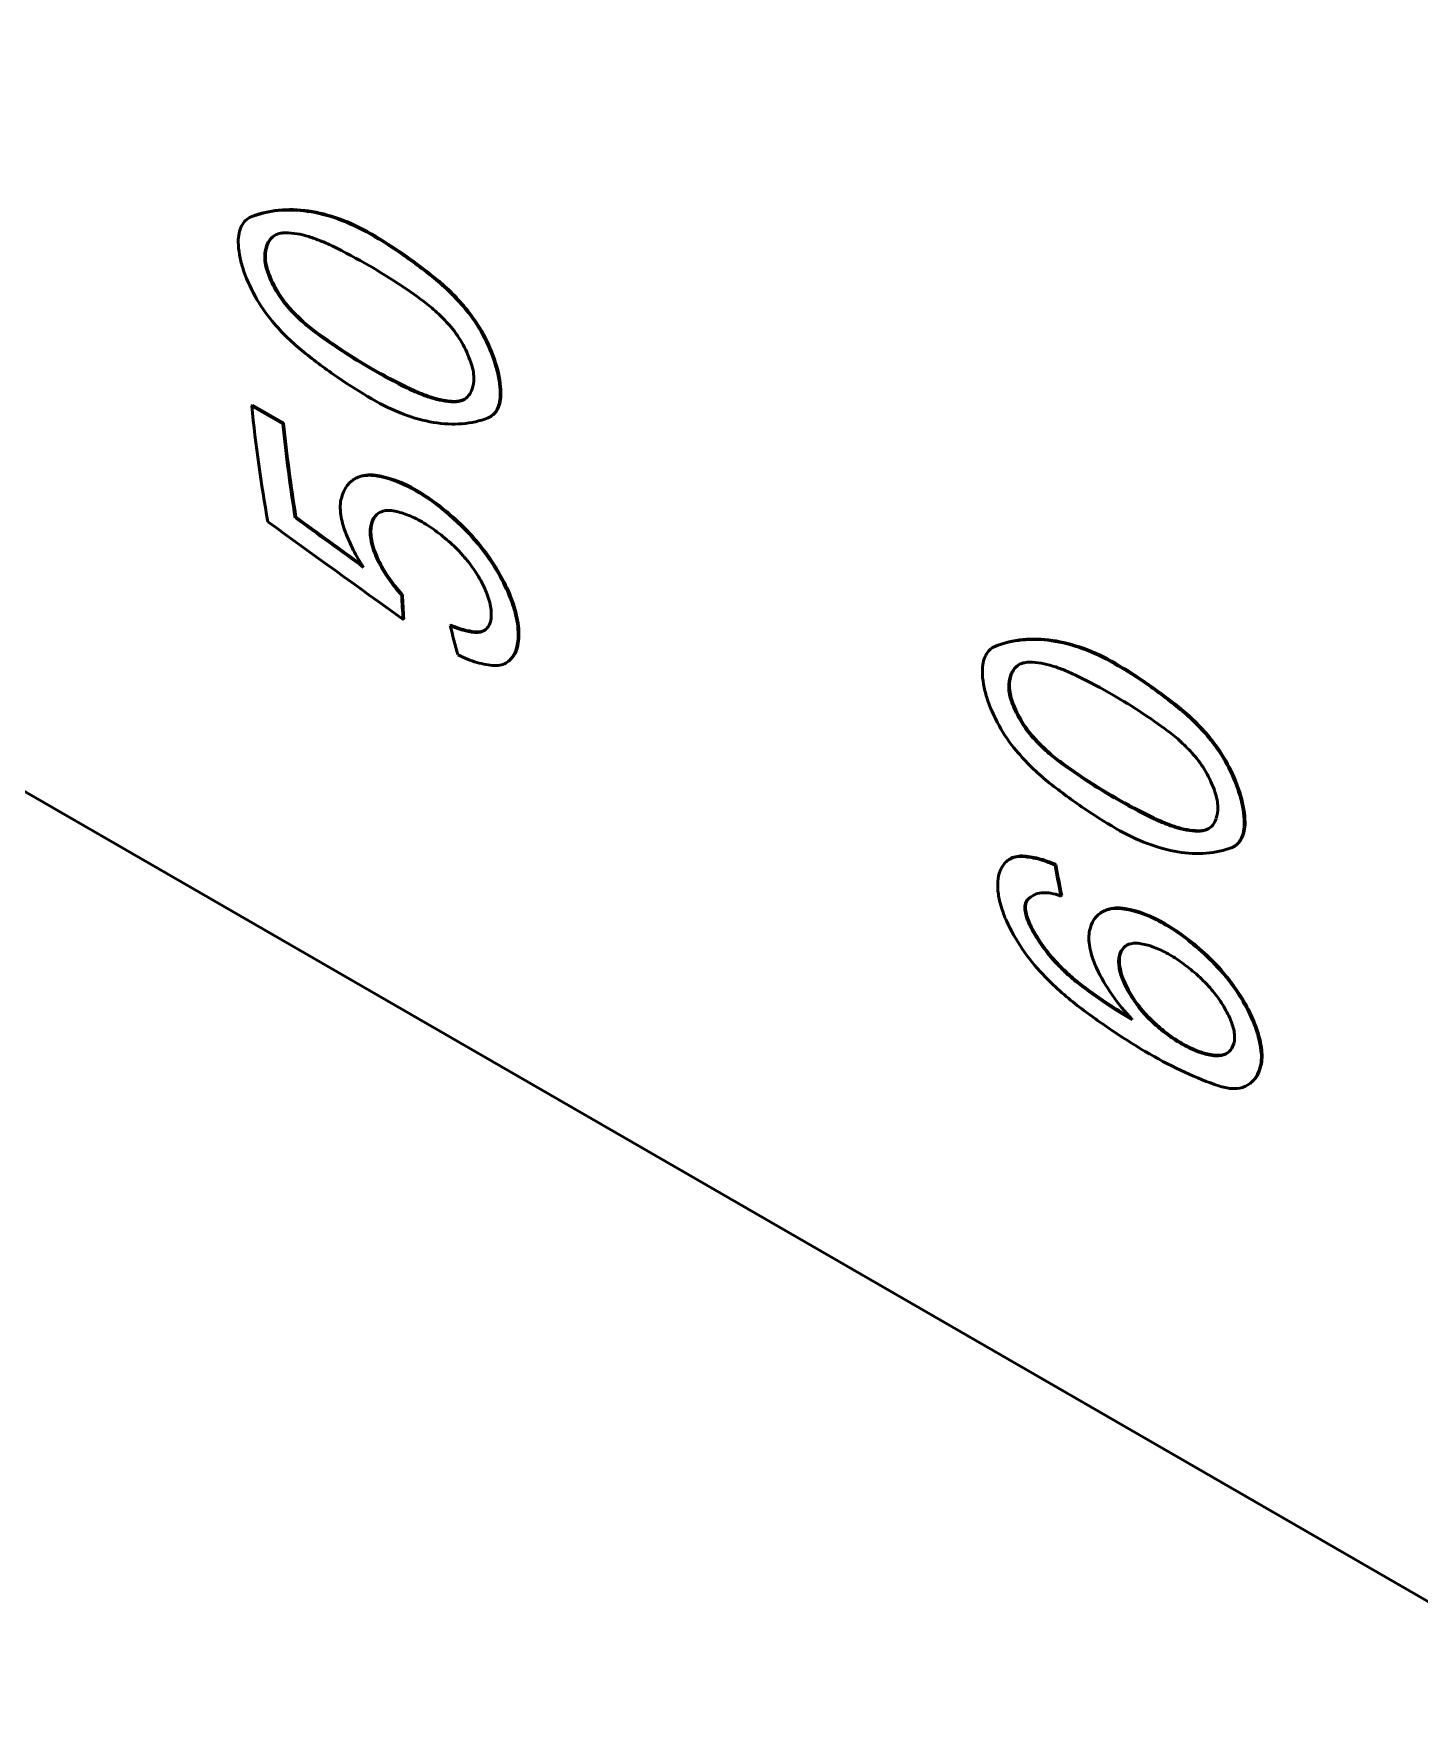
# Model space of a CAD drawing. Header units: millimetres. Extents: x -1259 to 2100, y -2965 to 1485.
# Drawn here: x 1570.6 to 1583.74, y 480.94 to 496.89 of the extents above; entities that cross this region are included whole.
import ezdxf

# ---------------------------------------------------------------- set-up
doc = ezdxf.new("R2010")
doc.units = ezdxf.units.MM
doc.header["$LTSCALE"] = 5
doc.layers.add('Visible (ISO)', color=7, linetype='Continuous', lineweight=50)
doc.layers.add('Visible Narrow (ISO)', color=7, linetype='Continuous', lineweight=35)

msp = doc.modelspace()

# ---------------------------------------------------------------- linework, layer by layer
at = {"layer": 'Visible (ISO)'}
for p, q in [((1541.025, 506.727), (1605.266, 469.638)), ((1572.643, 495.142), (1572.65, 495.146)), ((1572.675, 493.366), (1572.668, 493.361)), ((1572.668, 493.361), (1572.965, 493.19)), ((1572.675, 493.366), (1572.972, 493.195)), ((1574.94, 493.261), (1574.933, 493.256)), ((1572.972, 493.195), (1572.965, 493.19)), ((1573.625, 492.654), (1573.632, 492.659)), ((1573.089, 492.303), (1573.082, 492.298)), ((1574.097, 491.571), (1574.09, 491.566)), ((1574.11, 491.34), (1574.103, 491.334)), ((1574.557, 491.281), (1574.551, 491.275)), ((1579.698, 491.069), (1579.705, 491.073)), ((1575.108, 490.94), (1575.101, 490.934)), ((1581.995, 489.187), (1581.988, 489.183)), ((1579.84, 489.048), (1579.847, 489.053)), ((1580.293, 489.008), (1580.286, 489.003)), ((1580.349, 488.715), (1580.342, 488.71)), ((1580.715, 488.547), (1580.722, 488.552)), ((1581.018, 487.536), (1581.016, 487.542)), ((1582.144, 486.938), (1582.137, 486.933))]:
    msp.add_line(p, q, dxfattribs=at)
for centre, major_axis, ratio, start_param, end_param in [((1573.015, 494.667), (0.114, -0.311), 0.588622, 3.761517, 4.16783), ((1573.695, 489.34), (-3.143, 5.672), 0.588924, 5.508165, 5.58568), ((1573.621, 498.682), (3.286, -5.273), 0.554016, 5.478823, 5.559061), ((1573.628, 498.689), (3.287, -5.276), 0.554016, 5.478822, 5.55902), ((1574.577, 493.73), (0.103, -0.302), 0.558749, 0.631165, 1.032849), ((1586.276, 502.945), (9.68, 16.766), 0.57735, 2.465704, 2.541809), ((1586.572, 502.774), (-9.68, -16.766), 0.57735, 5.607297, 5.668647), ((1586.572, 502.774), (-9.675, -16.758), 0.57735, 5.607297, 5.668647), ((2091.329, 896.59), (743.72, 8.091), 0.75326, 3.933259, 3.934472), ((2091.589, 896.793), (744.083, 8.161), 0.753222, 3.933192, 3.934367), ((2088.57, 905.463), (-741.917, -22.544), 0.761738, 0.779277, 0.781676), ((1587.787, 502.419), (-11.299, -16.164), 0.480419, 5.726363, 5.744089), ((1587.787, 502.419), (-11.294, -16.155), 0.480368, 5.726383, 5.744109), ((1588.132, 502.029), (8.626, 17.513), 0.636719, 2.500663, 2.51934), ((1580.07, 490.593), (0.114, -0.311), 0.588622, 3.761517, 4.16783), ((1580.751, 485.266), (-3.143, 5.672), 0.588924, 5.508165, 5.58568), ((1580.677, 494.609), (3.286, -5.273), 0.554016, 5.478823, 5.559061), ((1580.684, 494.616), (3.287, -5.276), 0.554016, 5.478822, 5.55902), ((1581.632, 489.657), (0.103, -0.302), 0.558749, 0.631165, 1.032849), ((1594.058, 498.642), (-8.334, -17.706), 0.64049, 5.553486, 5.57214), ((1594.058, 498.642), (-8.329, -17.697), 0.64052, 5.553457, 5.572111), ((1581.113, 487.912), (0.169, -0.289), 0.467788, 3.995627, 4.424847)]:
    msp.add_ellipse(centre, major_axis=major_axis, ratio=ratio, start_param=start_param, end_param=end_param, dxfattribs=at)
for points, knots in [([(1572.663, 495.152), (1572.743, 495.183), (1572.828, 495.203), (1573.008, 495.221), (1573.102, 495.219), (1573.295, 495.191), (1573.393, 495.166), (1573.593, 495.094), (1573.694, 495.046), (1573.795, 494.988)], [0, 0, 0, 0, 0.043807, 0.043807, 0.0870851, 0.0870851, 0.1299533, 0.1299533, 0.172765, 0.172765, 0.172765, 0.172765]), ([(1572.542, 494.913), (1572.541, 494.943), (1572.544, 494.971), (1572.554, 495.022), (1572.562, 495.046), (1572.583, 495.087), (1572.596, 495.105), (1572.626, 495.133), (1572.644, 495.144), (1572.663, 495.152)], [0, 0, 0, 0, 0.01087225, 0.01087225, 0.02166283, 0.02166283, 0.03231179, 0.03231179, 0.04278236, 0.04278236, 0.04278236, 0.04278236]), ([(1572.584, 494.668), (1572.57, 494.71), (1572.56, 494.752), (1572.546, 494.835), (1572.542, 494.875), (1572.542, 494.913)], [0, 0, 0, 0, 0.014091, 0.014091, 0.02827231, 0.02827231, 0.02827231, 0.02827231]), ([(1572.809, 494.877), (1572.803, 494.861), (1572.799, 494.843), (1572.793, 494.806), (1572.792, 494.787), (1572.792, 494.766)], [0, 0, 0, 0, 0.00749917, 0.00749917, 0.01503178, 0.01503178, 0.01503178, 0.01503178]), ([(1572.895, 494.981), (1572.875, 494.972), (1572.858, 494.958), (1572.829, 494.923), (1572.817, 494.901), (1572.809, 494.877)], [0, 0, 0, 0, 0.01121573, 0.01121573, 0.02263574, 0.02263574, 0.02263574, 0.02263574]), ([(1572.991, 495.002), (1572.973, 495.002), (1572.957, 495), (1572.925, 494.993), (1572.909, 494.988), (1572.895, 494.981)], [0, 0, 0, 0, 0.00814539, 0.00814539, 0.01637582, 0.01637582, 0.01637582, 0.01637582]), ([(1573.21, 494.965), (1573.172, 494.977), (1573.135, 494.986), (1573.062, 494.998), (1573.026, 495.002), (1572.991, 495.002)], [0, 0, 0, 0, 0.01633595, 0.01633595, 0.03276173, 0.03276173, 0.03276173, 0.03276173]), ([(1573.432, 494.876), (1573.395, 494.894), (1573.358, 494.911), (1573.283, 494.94), (1573.247, 494.953), (1573.21, 494.965)], [0, 0, 0, 0, 0.01585173, 0.01585173, 0.03170337, 0.03170337, 0.03170337, 0.03170337]), ([(1573.795, 494.988), (1573.904, 494.925), (1574.012, 494.856), (1574.226, 494.706), (1574.333, 494.625), (1574.438, 494.538)], [0, 0, 0, 0, 0.04591624, 0.04591624, 0.09190288, 0.09190288, 0.09190288, 0.09190288]), ([(1572.792, 494.766), (1572.792, 494.744), (1572.795, 494.72), (1572.805, 494.671), (1572.812, 494.646), (1572.821, 494.621)], [0, 0, 0, 0, 0.00835341, 0.00835341, 0.01663391, 0.01663391, 0.01663391, 0.01663391]), ([(1572.799, 494.771), (1572.799, 494.748), (1572.802, 494.724), (1572.812, 494.675), (1572.819, 494.65), (1572.828, 494.625)], [0, 0, 0, 0, 0.00834912, 0.00834912, 0.01662582, 0.01662582, 0.01662582, 0.01662582]), ([(1572.863, 494.163), (1572.802, 494.236), (1572.747, 494.317), (1572.652, 494.488), (1572.613, 494.578), (1572.584, 494.668)], [0, 0, 0, 0, 0.02907119, 0.02907119, 0.05883924, 0.05883924, 0.05883924, 0.05883924]), ([(1574.301, 494.349), (1574.216, 494.412), (1574.131, 494.471), (1573.959, 494.584), (1573.873, 494.637), (1573.788, 494.687)], [0, 0, 0, 0, 0.0364797, 0.0364797, 0.07295946, 0.07295946, 0.07295946, 0.07295946]), ([(1574.438, 494.538), (1574.488, 494.496), (1574.537, 494.451), (1574.633, 494.352), (1574.679, 494.298), (1574.724, 494.242)], [0, 0, 0, 0, 0.02187074, 0.02187074, 0.0439155, 0.0439155, 0.0439155, 0.0439155]), ([(1574.445, 494.542), (1574.495, 494.5), (1574.544, 494.455), (1574.64, 494.355), (1574.686, 494.302), (1574.731, 494.246)], [0, 0, 0, 0, 0.02186979, 0.02186979, 0.0439123, 0.0439123, 0.0439123, 0.0439123]), ([(1573.035, 494.27), (1573.075, 494.228), (1573.115, 494.188), (1573.199, 494.113), (1573.241, 494.079), (1573.283, 494.048)], [0, 0, 0, 0, 0.0182188, 0.0182188, 0.03633571, 0.03633571, 0.03633571, 0.03633571]), ([(1573.042, 494.275), (1573.082, 494.232), (1573.123, 494.192), (1573.206, 494.118), (1573.248, 494.084), (1573.29, 494.053)], [0, 0, 0, 0, 0.01821749, 0.01821749, 0.03633384, 0.03633384, 0.03633384, 0.03633384]), ([(1574.543, 494.125), (1574.505, 494.168), (1574.465, 494.209), (1574.384, 494.283), (1574.343, 494.318), (1574.301, 494.349)], [0, 0, 0, 0, 0.0180603, 0.0180603, 0.03601367, 0.03601367, 0.03601367, 0.03601367]), ([(1574.724, 494.242), (1574.782, 494.168), (1574.834, 494.086), (1574.923, 493.912), (1574.959, 493.82), (1574.985, 493.729)], [0, 0, 0, 0, 0.02895113, 0.02895113, 0.05859624, 0.05859624, 0.05859624, 0.05859624]), ([(1574.731, 494.246), (1574.788, 494.173), (1574.84, 494.09), (1574.885, 494.003), (1574.929, 493.916), (1574.966, 493.825), (1574.992, 493.733)], [0.4878718, 0.4878718, 0.4878718, 0.4878718, 0.8170511, 0.8170511, 0.8170511, 1.1462303, 1.1462303, 1.1462303, 1.1462303]), ([(1573.159, 493.872), (1573.108, 493.913), (1573.057, 493.958), (1572.958, 494.055), (1572.91, 494.108), (1572.863, 494.163)], [0, 0, 0, 0, 0.02195878, 0.02195878, 0.04409052, 0.04409052, 0.04409052, 0.04409052]), ([(1573.29, 494.053), (1573.376, 493.991), (1573.461, 493.932), (1573.632, 493.82), (1573.717, 493.767), (1573.803, 493.718)], [0, 0, 0, 0, 0.03624663, 0.03624663, 0.07249332, 0.07249332, 0.07249332, 0.07249332]), ([(1574.747, 493.772), (1574.725, 493.836), (1574.696, 493.9), (1574.626, 494.02), (1574.587, 494.076), (1574.543, 494.125)], [0, 0, 0, 0, 0.02103243, 0.02103243, 0.04155381, 0.04155381, 0.04155381, 0.04155381]), ([(1573.283, 494.048), (1573.368, 493.986), (1573.454, 493.927), (1573.625, 493.816), (1573.71, 493.763), (1573.796, 493.714)], [0, 0, 0, 0, 0.0362469, 0.0362469, 0.07249386, 0.07249386, 0.07249386, 0.07249386]), ([(1573.809, 493.425), (1573.7, 493.487), (1573.592, 493.556), (1573.375, 493.705), (1573.267, 493.786), (1573.159, 493.872)], [0, 0, 0, 0, 0.04594796, 0.04594796, 0.09196619, 0.09196619, 0.09196619, 0.09196619]), ([(1574.774, 493.625), (1574.774, 493.648), (1574.772, 493.672), (1574.763, 493.722), (1574.756, 493.747), (1574.747, 493.772)], [0, 0, 0, 0, 0.00840975, 0.00840975, 0.01674845, 0.01674845, 0.01674845, 0.01674845]), ([(1574.985, 493.729), (1574.998, 493.686), (1575.008, 493.643), (1575.021, 493.559), (1575.025, 493.518), (1575.025, 493.48)], [0, 0, 0, 0, 0.0142434, 0.0142434, 0.02857688, 0.02857688, 0.02857688, 0.02857688]), ([(1574.91, 493.245), (1574.832, 493.216), (1574.75, 493.197), (1574.578, 493.183), (1574.487, 493.187), (1574.301, 493.218), (1574.205, 493.244), (1574.009, 493.319), (1573.909, 493.367), (1573.809, 493.425)], [0, 0, 0, 0, 0.0436851, 0.0436851, 0.0868429, 0.0868429, 0.129592, 0.129592, 0.1722832, 0.1722832, 0.1722832, 0.1722832]), ([(1574.147, 493.526), (1574.184, 493.508), (1574.221, 493.492), (1574.294, 493.462), (1574.33, 493.449), (1574.366, 493.437)], [0, 0, 0, 0, 0.01574971, 0.01574971, 0.03149932, 0.03149932, 0.03149932, 0.03149932]), ([(1574.154, 493.531), (1574.191, 493.513), (1574.228, 493.496), (1574.301, 493.467), (1574.337, 493.453), (1574.373, 493.442)], [0, 0, 0, 0, 0.0157495, 0.0157495, 0.0314989, 0.0314989, 0.0314989, 0.0314989]), ([(1574.366, 493.437), (1574.403, 493.425), (1574.44, 493.416), (1574.512, 493.403), (1574.547, 493.399), (1574.582, 493.398)], [0, 0, 0, 0, 0.01636565, 0.01636565, 0.03281947, 0.03281947, 0.03281947, 0.03281947]), ([(1574.373, 493.442), (1574.41, 493.43), (1574.447, 493.42), (1574.519, 493.407), (1574.555, 493.403), (1574.589, 493.402)], [0, 0, 0, 0, 0.01636497, 0.01636497, 0.03281748, 0.03281748, 0.03281748, 0.03281748]), ([(1574.582, 493.398), (1574.599, 493.398), (1574.615, 493.399), (1574.647, 493.405), (1574.662, 493.41), (1574.676, 493.417)], [0, 0, 0, 0, 0.00816866, 0.00816866, 0.016422, 0.016422, 0.016422, 0.016422]), ([(1574.589, 493.402), (1574.606, 493.402), (1574.622, 493.403), (1574.654, 493.41), (1574.669, 493.415), (1574.683, 493.421)], [0, 0, 0, 0, 0.00816759, 0.00816759, 0.01641929, 0.01641929, 0.01641929, 0.01641929]), ([(1574.676, 493.417), (1574.695, 493.426), (1574.712, 493.44), (1574.74, 493.475), (1574.751, 493.496), (1574.76, 493.521)], [0, 0, 0, 0, 0.01135824, 0.01135824, 0.0229261, 0.0229261, 0.0229261, 0.0229261]), ([(1575.025, 493.48), (1575.025, 493.45), (1575.023, 493.422), (1575.013, 493.372), (1575.006, 493.348), (1574.986, 493.308), (1574.973, 493.291), (1574.944, 493.263), (1574.928, 493.252), (1574.91, 493.245)], [0, 0, 0, 0, 0.01084531, 0.01084531, 0.02160922, 0.02160922, 0.03223192, 0.03223192, 0.04267677, 0.04267677, 0.04267677, 0.04267677]), ([(1575.032, 493.484), (1575.033, 493.425), (1575.022, 493.373), (1575.003, 493.332), (1574.987, 493.301), (1574.966, 493.276), (1574.94, 493.261)], [1.5707963, 1.5707963, 1.5707963, 1.5707963, 2.0280071, 2.0280071, 2.0280071, 2.3839103, 2.3839103, 2.3839103, 2.3839103]), ([(1574.225, 492.554), (1574.127, 492.611), (1574.03, 492.652), (1573.902, 492.686), (1573.866, 492.693), (1573.831, 492.698)], [-0.05855702, -0.05855702, -0.05855702, -0.05855702, -0.01678753, -0.01678753, 0, 0, 0, 0]), ([(1573.514, 492.324), (1573.51, 492.354), (1573.508, 492.383), (1573.51, 492.437), (1573.513, 492.462), (1573.519, 492.485)], [0, 0, 0, 0, 0.01212028, 0.01212028, 0.02418343, 0.02418343, 0.02418343, 0.02418343]), ([(1574.225, 492.554), (1574.315, 492.502), (1574.406, 492.438), (1574.546, 492.323), (1574.596, 492.278), (1574.646, 492.231)], [0, 0, 0, 0, 0.03815655, 0.03815655, 0.05968687, 0.05968687, 0.05968687, 0.05968687]), ([(1573.557, 492.162), (1573.547, 492.19), (1573.538, 492.218), (1573.523, 492.272), (1573.518, 492.298), (1573.514, 492.324)], [0, 0, 0, 0, 0.01016756, 0.01016756, 0.02037154, 0.02037154, 0.02037154, 0.02037154]), ([(1573.899, 492.356), (1573.874, 492.346), (1573.853, 492.331), (1573.82, 492.29), (1573.808, 492.264), (1573.801, 492.234)], [0, 0, 0, 0, 0.01549406, 0.01549406, 0.0312874, 0.0312874, 0.0312874, 0.0312874]), ([(1574.009, 492.364), (1573.988, 492.367), (1573.969, 492.368), (1573.932, 492.366), (1573.915, 492.362), (1573.899, 492.356)], [0, 0, 0, 0, 0.00985371, 0.00985371, 0.0198183, 0.0198183, 0.0198183, 0.0198183]), ([(1574.284, 492.259), (1574.236, 492.287), (1574.189, 492.309), (1574.096, 492.345), (1574.052, 492.357), (1574.009, 492.364)], [0, 0, 0, 0, 0.02035821, 0.02035821, 0.04081897, 0.04081897, 0.04081897, 0.04081897]), ([(1573.729, 491.827), (1573.694, 491.882), (1573.661, 491.938), (1573.603, 492.05), (1573.578, 492.107), (1573.557, 492.162)], [0, 0, 0, 0, 0.01987928, 0.01987928, 0.04001676, 0.04001676, 0.04001676, 0.04001676]), ([(1573.801, 492.234), (1573.796, 492.214), (1573.793, 492.193), (1573.792, 492.147), (1573.794, 492.123), (1573.798, 492.097)], [0, 0, 0, 0, 0.01023707, 0.01023707, 0.02052272, 0.02052272, 0.02052272, 0.02052272]), ([(1573.808, 492.239), (1573.803, 492.22), (1573.8, 492.198), (1573.799, 492.153), (1573.801, 492.128), (1573.805, 492.103)], [0, 0, 0, 0, 0.01023202, 0.01023202, 0.02051232, 0.02051232, 0.02051232, 0.02051232]), ([(1574.572, 492.043), (1574.525, 492.086), (1574.476, 492.127), (1574.38, 492.199), (1574.332, 492.231), (1574.284, 492.259)], [0, 0, 0, 0, 0.02037124, 0.02037124, 0.04065262, 0.04065262, 0.04065262, 0.04065262]), ([(1573.798, 492.097), (1573.802, 492.07), (1573.808, 492.041), (1573.826, 491.983), (1573.838, 491.952), (1573.851, 491.922)], [0, 0, 0, 0, 0.01099157, 0.01099157, 0.02191554, 0.02191554, 0.02191554, 0.02191554]), ([(1573.805, 492.103), (1573.809, 492.075), (1573.815, 492.047), (1573.833, 491.988), (1573.845, 491.958), (1573.858, 491.927)], [0, 0, 0, 0, 0.0109858, 0.0109858, 0.02190444, 0.02190444, 0.02190444, 0.02190444]), ([(1574.72, 491.883), (1574.696, 491.912), (1574.672, 491.94), (1574.623, 491.994), (1574.597, 492.019), (1574.572, 492.043)], [0, 0, 0, 0, 0.0111973, 0.0111973, 0.02229695, 0.02229695, 0.02229695, 0.02229695]), ([(1573.851, 491.922), (1573.879, 491.86), (1573.915, 491.796), (1573.996, 491.676), (1574.041, 491.618), (1574.09, 491.566)], [0, 0, 0, 0, 0.02230603, 0.02230603, 0.04408579, 0.04408579, 0.04408579, 0.04408579]), ([(1574.895, 491.589), (1574.874, 491.639), (1574.849, 491.69), (1574.79, 491.79), (1574.756, 491.838), (1574.72, 491.883)], [0, 0, 0, 0, 0.01785204, 0.01785204, 0.0353245, 0.0353245, 0.0353245, 0.0353245]), ([(1574.937, 491.441), (1574.933, 491.464), (1574.928, 491.488), (1574.914, 491.538), (1574.905, 491.563), (1574.895, 491.589)], [0, 0, 0, 0, 0.00918168, 0.00918168, 0.01831465, 0.01831465, 0.01831465, 0.01831465]), ([(1575.12, 491.538), (1575.137, 491.496), (1575.151, 491.453), (1575.174, 491.371), (1575.182, 491.332), (1575.188, 491.294)], [0, 0, 0, 0, 0.01519799, 0.01519799, 0.03047147, 0.03047147, 0.03047147, 0.03047147]), ([(1575.127, 491.544), (1575.144, 491.501), (1575.158, 491.459), (1575.181, 491.377), (1575.189, 491.337), (1575.195, 491.299)], [0, 0, 0, 0, 0.0151903, 0.0151903, 0.03045562, 0.03045562, 0.03045562, 0.03045562]), ([(1574.936, 491.328), (1574.94, 491.344), (1574.941, 491.362), (1574.941, 491.4), (1574.94, 491.42), (1574.937, 491.441)], [0, 0, 0, 0, 0.00849385, 0.00849385, 0.01702375, 0.01702375, 0.01702375, 0.01702375]), ([(1574.551, 491.275), (1574.591, 491.257), (1574.631, 491.243), (1574.708, 491.221), (1574.745, 491.214), (1574.78, 491.211)], [0, 0, 0, 0, 0.0179893, 0.0179893, 0.03608938, 0.03608938, 0.03608938, 0.03608938]), ([(1574.557, 491.281), (1574.598, 491.263), (1574.638, 491.248), (1574.715, 491.227), (1574.752, 491.22), (1574.787, 491.216)], [0, 0, 0, 0, 0.01798882, 0.01798882, 0.03608761, 0.03608761, 0.03608761, 0.03608761]), ([(1574.78, 491.211), (1574.797, 491.209), (1574.813, 491.21), (1574.842, 491.214), (1574.855, 491.219), (1574.868, 491.225)], [0, 0, 0, 0, 0.00854627, 0.00854627, 0.0171936, 0.0171936, 0.0171936, 0.0171936]), ([(1574.787, 491.216), (1574.804, 491.215), (1574.82, 491.215), (1574.849, 491.22), (1574.862, 491.224), (1574.875, 491.23)], [0, 0, 0, 0, 0.00854515, 0.00854515, 0.01719068, 0.01719068, 0.01719068, 0.01719068]), ([(1574.868, 491.225), (1574.885, 491.234), (1574.9, 491.248), (1574.923, 491.282), (1574.932, 491.304), (1574.936, 491.328)], [0, 0, 0, 0, 0.01260666, 0.01260666, 0.02543285, 0.02543285, 0.02543285, 0.02543285]), ([(1575.188, 491.294), (1575.193, 491.259), (1575.196, 491.226), (1575.196, 491.164), (1575.194, 491.135), (1575.19, 491.108)], [0, 0, 0, 0, 0.01389529, 0.01389529, 0.02774016, 0.02774016, 0.02774016, 0.02774016]), ([(1575.195, 491.299), (1575.2, 491.264), (1575.202, 491.232), (1575.203, 491.169), (1575.201, 491.14), (1575.197, 491.113)], [0, 0, 0, 0, 0.01388777, 0.01388777, 0.02772546, 0.02772546, 0.02772546, 0.02772546]), ([(1579.597, 490.84), (1579.597, 490.869), (1579.599, 490.897), (1579.61, 490.949), (1579.618, 490.972), (1579.639, 491.013), (1579.652, 491.031), (1579.682, 491.06), (1579.699, 491.071), (1579.718, 491.078)], [0, 0, 0, 0, 0.01087225, 0.01087225, 0.02166283, 0.02166283, 0.03231179, 0.03231179, 0.04278236, 0.04278236, 0.04278236, 0.04278236]), ([(1579.718, 491.078), (1579.798, 491.109), (1579.884, 491.13), (1580.064, 491.148), (1580.157, 491.145), (1580.35, 491.118), (1580.449, 491.093), (1580.649, 491.02), (1580.75, 490.973), (1580.851, 490.914)], [0, 0, 0, 0, 0.043807, 0.043807, 0.0870851, 0.0870851, 0.1299533, 0.1299533, 0.172765, 0.172765, 0.172765, 0.172765]), ([(1574.97, 490.896), (1574.919, 490.899), (1574.863, 490.909), (1574.747, 490.943), (1574.686, 490.968), (1574.623, 490.999)], [0, 0, 0, 0, 0.02738672, 0.02738672, 0.05455973, 0.05455973, 0.05455973, 0.05455973]), ([(1579.95, 490.908), (1579.931, 490.898), (1579.914, 490.884), (1579.885, 490.849), (1579.873, 490.828), (1579.864, 490.803)], [0, 0, 0, 0, 0.01121573, 0.01121573, 0.02263574, 0.02263574, 0.02263574, 0.02263574]), ([(1580.046, 490.928), (1580.029, 490.929), (1580.012, 490.927), (1579.98, 490.92), (1579.965, 490.915), (1579.95, 490.908)], [0, 0, 0, 0, 0.00814539, 0.00814539, 0.01637582, 0.01637582, 0.01637582, 0.01637582]), ([(1580.266, 490.892), (1580.228, 490.903), (1580.191, 490.912), (1580.117, 490.925), (1580.081, 490.928), (1580.046, 490.928)], [0, 0, 0, 0, 0.01633595, 0.01633595, 0.03276173, 0.03276173, 0.03276173, 0.03276173]), ([(1580.488, 490.802), (1580.45, 490.821), (1580.413, 490.837), (1580.339, 490.867), (1580.302, 490.88), (1580.266, 490.892)], [0, 0, 0, 0, 0.01585173, 0.01585173, 0.03170337, 0.03170337, 0.03170337, 0.03170337]), ([(1580.851, 490.914), (1580.959, 490.852), (1581.067, 490.783), (1581.282, 490.633), (1581.388, 490.551), (1581.494, 490.464)], [0, 0, 0, 0, 0.04591624, 0.04591624, 0.09190288, 0.09190288, 0.09190288, 0.09190288]), ([(1579.639, 490.594), (1579.626, 490.637), (1579.615, 490.679), (1579.601, 490.761), (1579.597, 490.802), (1579.597, 490.84)], [0, 0, 0, 0, 0.014091, 0.014091, 0.02827231, 0.02827231, 0.02827231, 0.02827231]), ([(1579.864, 490.803), (1579.859, 490.787), (1579.854, 490.77), (1579.849, 490.733), (1579.848, 490.713), (1579.848, 490.693)], [0, 0, 0, 0, 0.00749917, 0.00749917, 0.01503178, 0.01503178, 0.01503178, 0.01503178]), ([(1579.919, 490.089), (1579.858, 490.162), (1579.802, 490.243), (1579.707, 490.414), (1579.668, 490.505), (1579.639, 490.594)], [0, 0, 0, 0, 0.02907119, 0.02907119, 0.05883924, 0.05883924, 0.05883924, 0.05883924]), ([(1579.848, 490.693), (1579.848, 490.67), (1579.85, 490.646), (1579.86, 490.597), (1579.867, 490.572), (1579.876, 490.547)], [0, 0, 0, 0, 0.00835341, 0.00835341, 0.01663391, 0.01663391, 0.01663391, 0.01663391]), ([(1579.855, 490.697), (1579.855, 490.675), (1579.858, 490.651), (1579.867, 490.602), (1579.874, 490.577), (1579.883, 490.552)], [0, 0, 0, 0, 0.00834912, 0.00834912, 0.01662582, 0.01662582, 0.01662582, 0.01662582]), ([(1581.357, 490.275), (1581.272, 490.338), (1581.186, 490.398), (1581.015, 490.511), (1580.929, 490.564), (1580.843, 490.613)], [0, 0, 0, 0, 0.0364797, 0.0364797, 0.07295946, 0.07295946, 0.07295946, 0.07295946]), ([(1581.494, 490.464), (1581.544, 490.423), (1581.593, 490.377), (1581.689, 490.278), (1581.735, 490.225), (1581.779, 490.168)], [0, 0, 0, 0, 0.02187074, 0.02187074, 0.0439155, 0.0439155, 0.0439155, 0.0439155]), ([(1581.501, 490.468), (1581.551, 490.427), (1581.6, 490.381), (1581.696, 490.282), (1581.742, 490.229), (1581.786, 490.172)], [0, 0, 0, 0, 0.02186979, 0.02186979, 0.0439123, 0.0439123, 0.0439123, 0.0439123]), ([(1581.599, 490.051), (1581.56, 490.095), (1581.521, 490.135), (1581.44, 490.21), (1581.398, 490.244), (1581.357, 490.275)], [0, 0, 0, 0, 0.0180603, 0.0180603, 0.03601367, 0.03601367, 0.03601367, 0.03601367]), ([(1580.215, 489.798), (1580.163, 489.839), (1580.113, 489.884), (1580.014, 489.982), (1579.965, 490.034), (1579.919, 490.089)], [0, 0, 0, 0, 0.02195878, 0.02195878, 0.04409052, 0.04409052, 0.04409052, 0.04409052]), ([(1580.09, 490.197), (1580.13, 490.154), (1580.171, 490.114), (1580.254, 490.04), (1580.296, 490.006), (1580.339, 489.975)], [0, 0, 0, 0, 0.0182188, 0.0182188, 0.03633571, 0.03633571, 0.03633571, 0.03633571]), ([(1580.097, 490.201), (1580.137, 490.159), (1580.178, 490.118), (1580.261, 490.044), (1580.303, 490.01), (1580.346, 489.979)], [0, 0, 0, 0, 0.01821749, 0.01821749, 0.03633384, 0.03633384, 0.03633384, 0.03633384]), ([(1581.779, 490.168), (1581.837, 490.094), (1581.889, 490.012), (1581.978, 489.838), (1582.014, 489.746), (1582.041, 489.656)], [0, 0, 0, 0, 0.02895113, 0.02895113, 0.05859624, 0.05859624, 0.05859624, 0.05859624]), ([(1581.786, 490.172), (1581.844, 490.099), (1581.896, 490.017), (1581.94, 489.93), (1581.985, 489.843), (1582.021, 489.751), (1582.048, 489.66)], [0.4878718, 0.4878718, 0.4878718, 0.4878718, 0.8170511, 0.8170511, 0.8170511, 1.1462303, 1.1462303, 1.1462303, 1.1462303]), ([(1580.339, 489.975), (1580.424, 489.913), (1580.509, 489.854), (1580.68, 489.742), (1580.766, 489.689), (1580.851, 489.64)], [0, 0, 0, 0, 0.0362469, 0.0362469, 0.07249386, 0.07249386, 0.07249386, 0.07249386]), ([(1580.346, 489.979), (1580.431, 489.917), (1580.516, 489.858), (1580.687, 489.746), (1580.773, 489.694), (1580.858, 489.644)], [0, 0, 0, 0, 0.03624663, 0.03624663, 0.07249332, 0.07249332, 0.07249332, 0.07249332]), ([(1581.803, 489.699), (1581.78, 489.763), (1581.751, 489.827), (1581.682, 489.947), (1581.642, 490.003), (1581.599, 490.051)], [0, 0, 0, 0, 0.02103243, 0.02103243, 0.04155381, 0.04155381, 0.04155381, 0.04155381]), ([(1580.864, 489.351), (1580.756, 489.414), (1580.647, 489.483), (1580.43, 489.632), (1580.322, 489.712), (1580.215, 489.798)], [0, 0, 0, 0, 0.04594796, 0.04594796, 0.09196619, 0.09196619, 0.09196619, 0.09196619]), ([(1581.83, 489.552), (1581.83, 489.574), (1581.827, 489.599), (1581.818, 489.648), (1581.811, 489.673), (1581.803, 489.699)], [0, 0, 0, 0, 0.00840975, 0.00840975, 0.01674845, 0.01674845, 0.01674845, 0.01674845]), ([(1582.041, 489.656), (1582.054, 489.613), (1582.063, 489.57), (1582.077, 489.486), (1582.08, 489.445), (1582.081, 489.406)], [0, 0, 0, 0, 0.0142434, 0.0142434, 0.02857688, 0.02857688, 0.02857688, 0.02857688]), ([(1581.203, 489.453), (1581.24, 489.435), (1581.276, 489.418), (1581.349, 489.389), (1581.386, 489.375), (1581.422, 489.364)], [0, 0, 0, 0, 0.01574971, 0.01574971, 0.03149932, 0.03149932, 0.03149932, 0.03149932]), ([(1581.21, 489.457), (1581.247, 489.439), (1581.284, 489.423), (1581.356, 489.393), (1581.393, 489.38), (1581.429, 489.368)], [0, 0, 0, 0, 0.0157495, 0.0157495, 0.0314989, 0.0314989, 0.0314989, 0.0314989]), ([(1581.731, 489.343), (1581.751, 489.352), (1581.767, 489.366), (1581.796, 489.401), (1581.807, 489.423), (1581.815, 489.447)], [0, 0, 0, 0, 0.01135824, 0.01135824, 0.0229261, 0.0229261, 0.0229261, 0.0229261]), ([(1581.965, 489.171), (1581.888, 489.142), (1581.806, 489.124), (1581.633, 489.109), (1581.543, 489.114), (1581.357, 489.144), (1581.261, 489.171), (1581.065, 489.245), (1580.965, 489.293), (1580.864, 489.351)], [0, 0, 0, 0, 0.0436851, 0.0436851, 0.0868429, 0.0868429, 0.129592, 0.129592, 0.1722832, 0.1722832, 0.1722832, 0.1722832]), ([(1581.422, 489.364), (1581.459, 489.352), (1581.496, 489.342), (1581.568, 489.329), (1581.603, 489.326), (1581.637, 489.325)], [0, 0, 0, 0, 0.01636565, 0.01636565, 0.03281947, 0.03281947, 0.03281947, 0.03281947]), ([(1581.429, 489.368), (1581.466, 489.356), (1581.503, 489.347), (1581.575, 489.334), (1581.61, 489.33), (1581.644, 489.329)], [0, 0, 0, 0, 0.01636497, 0.01636497, 0.03281748, 0.03281748, 0.03281748, 0.03281748]), ([(1581.637, 489.325), (1581.654, 489.324), (1581.671, 489.326), (1581.702, 489.332), (1581.717, 489.337), (1581.731, 489.343)], [0, 0, 0, 0, 0.00816866, 0.00816866, 0.016422, 0.016422, 0.016422, 0.016422]), ([(1581.644, 489.329), (1581.662, 489.328), (1581.678, 489.33), (1581.709, 489.336), (1581.724, 489.341), (1581.738, 489.348)], [0, 0, 0, 0, 0.00816759, 0.00816759, 0.01641929, 0.01641929, 0.01641929, 0.01641929]), ([(1582.081, 489.406), (1582.081, 489.377), (1582.078, 489.349), (1582.069, 489.298), (1582.061, 489.275), (1582.041, 489.234), (1582.029, 489.217), (1582, 489.189), (1581.983, 489.178), (1581.965, 489.171)], [0, 0, 0, 0, 0.01084531, 0.01084531, 0.02160922, 0.02160922, 0.03223192, 0.03223192, 0.04267677, 0.04267677, 0.04267677, 0.04267677]), ([(1582.088, 489.41), (1582.088, 489.351), (1582.078, 489.299), (1582.058, 489.259), (1582.043, 489.227), (1582.021, 489.203), (1581.995, 489.187)], [1.5707963, 1.5707963, 1.5707963, 1.5707963, 2.0280071, 2.0280071, 2.0280071, 2.3839103, 2.3839103, 2.3839103, 2.3839103]), ([(1579.969, 489.085), (1580.018, 489.083), (1580.069, 489.075), (1580.175, 489.048), (1580.23, 489.028), (1580.286, 489.003)], [0, 0, 0, 0, 0.02436699, 0.02436699, 0.0485598, 0.0485598, 0.0485598, 0.0485598]), ([(1579.976, 489.09), (1580.025, 489.088), (1580.076, 489.08), (1580.182, 489.053), (1580.237, 489.033), (1580.293, 489.008)], [0, 0, 0, 0, 0.02436474, 0.02436474, 0.04855659, 0.04855659, 0.04855659, 0.04855659]), ([(1579.826, 488.475), (1579.806, 488.519), (1579.79, 488.562), (1579.764, 488.647), (1579.755, 488.688), (1579.749, 488.727)], [0, 0, 0, 0, 0.01563817, 0.01563817, 0.03137434, 0.03137434, 0.03137434, 0.03137434]), ([(1580.024, 488.675), (1580.014, 488.664), (1580.007, 488.648), (1579.999, 488.611), (1579.999, 488.589), (1580.002, 488.565)], [0, 0, 0, 0, 0.00941133, 0.00941133, 0.01895988, 0.01895988, 0.01895988, 0.01895988]), ([(1580.342, 488.71), (1580.276, 488.736), (1580.214, 488.746), (1580.159, 488.74), (1580.105, 488.734), (1580.059, 488.712), (1580.024, 488.675)], [-2.980197, -2.980197, -2.980197, -2.980197, -2.6121479, -2.6121479, -2.6121479, -2.2440988, -2.2440988, -2.2440988, -2.2440988]), ([(1580.169, 487.969), (1580.099, 488.043), (1580.033, 488.124), (1579.917, 488.296), (1579.866, 488.386), (1579.826, 488.475)], [0, 0, 0, 0, 0.03098801, 0.03098801, 0.0627208, 0.0627208, 0.0627208, 0.0627208]), ([(1580.002, 488.565), (1580.005, 488.545), (1580.01, 488.524), (1580.025, 488.479), (1580.034, 488.456), (1580.045, 488.434)], [0, 0, 0, 0, 0.00817204, 0.00817204, 0.01627434, 0.01627434, 0.01627434, 0.01627434]), ([(1580.009, 488.571), (1580.012, 488.55), (1580.017, 488.529), (1580.032, 488.485), (1580.041, 488.462), (1580.052, 488.439)], [0, 0, 0, 0, 0.00816785, 0.00816785, 0.01626641, 0.01626641, 0.01626641, 0.01626641]), ([(1581.321, 488.444), (1581.255, 488.483), (1581.19, 488.514), (1581.063, 488.561), (1581.001, 488.578), (1580.943, 488.587)], [-0.05592269, -0.05592269, -0.05592269, -0.05592269, -0.02795895, -0.02795895, 0, 0, 0, 0]), ([(1580.045, 488.434), (1580.075, 488.373), (1580.111, 488.312), (1580.191, 488.196), (1580.235, 488.141), (1580.281, 488.09)], [0, 0, 0, 0, 0.02146869, 0.02146869, 0.04249071, 0.04249071, 0.04249071, 0.04249071]), ([(1580.612, 488.246), (1580.608, 488.275), (1580.607, 488.302), (1580.609, 488.354), (1580.612, 488.378), (1580.618, 488.4)], [0, 0, 0, 0, 0.01163003, 0.01163003, 0.02320005, 0.02320005, 0.02320005, 0.02320005]), ([(1581.321, 488.444), (1581.388, 488.406), (1581.455, 488.361), (1581.589, 488.259), (1581.656, 488.202), (1581.721, 488.141)], [0, 0, 0, 0, 0.02838006, 0.02838006, 0.0567566, 0.0567566, 0.0567566, 0.0567566]), ([(1580.68, 488.028), (1580.663, 488.066), (1580.648, 488.103), (1580.625, 488.176), (1580.617, 488.212), (1580.612, 488.246)], [0, 0, 0, 0, 0.01344433, 0.01344433, 0.02698332, 0.02698332, 0.02698332, 0.02698332]), ([(1580.897, 488.15), (1580.893, 488.134), (1580.89, 488.116), (1580.889, 488.078), (1580.89, 488.058), (1580.893, 488.037)], [0, 0, 0, 0, 0.00854858, 0.00854858, 0.01714248, 0.01714248, 0.01714248, 0.01714248]), ([(1580.904, 488.155), (1580.9, 488.139), (1580.897, 488.121), (1580.896, 488.084), (1580.897, 488.063), (1580.9, 488.042)], [0, 0, 0, 0, 0.00854444, 0.00854444, 0.0171339, 0.0171339, 0.0171339, 0.0171339]), ([(1581.004, 488.258), (1580.977, 488.253), (1580.955, 488.24), (1580.919, 488.203), (1580.905, 488.179), (1580.897, 488.15)], [0, 0, 0, 0, 0.01532328, 0.01532328, 0.03098433, 0.03098433, 0.03098433, 0.03098433]), ([(1581.12, 488.255), (1581.099, 488.26), (1581.079, 488.262), (1581.04, 488.263), (1581.021, 488.262), (1581.004, 488.258)], [0, 0, 0, 0, 0.00986716, 0.00986716, 0.01982192, 0.01982192, 0.01982192, 0.01982192]), ([(1581.374, 488.153), (1581.33, 488.178), (1581.286, 488.199), (1581.201, 488.234), (1581.16, 488.247), (1581.12, 488.255)], [0, 0, 0, 0, 0.01867427, 0.01867427, 0.03742434, 0.03742434, 0.03742434, 0.03742434]), ([(1581.641, 487.956), (1581.597, 487.995), (1581.552, 488.032), (1581.463, 488.098), (1581.418, 488.127), (1581.374, 488.153)], [0, 0, 0, 0, 0.01886408, 0.01886408, 0.03765658, 0.03765658, 0.03765658, 0.03765658]), ([(1580.281, 488.09), (1580.318, 488.049), (1580.356, 488.011), (1580.433, 487.94), (1580.472, 487.907), (1580.511, 487.877)], [0, 0, 0, 0, 0.01648868, 0.01648868, 0.03283364, 0.03283364, 0.03283364, 0.03283364]), ([(1580.288, 488.095), (1580.325, 488.055), (1580.363, 488.017), (1580.44, 487.946), (1580.479, 487.913), (1580.518, 487.883)], [0, 0, 0, 0, 0.01648675, 0.01648675, 0.03283083, 0.03283083, 0.03283083, 0.03283083]), ([(1581.016, 487.542), (1580.948, 487.612), (1580.885, 487.69), (1580.77, 487.855), (1580.72, 487.942), (1580.68, 488.028)], [0, 0, 0, 0, 0.029865, 0.029865, 0.06044958, 0.06044958, 0.06044958, 0.06044958]), ([(1580.893, 488.037), (1580.896, 488.017), (1580.9, 487.997), (1580.912, 487.955), (1580.92, 487.934), (1580.929, 487.912)], [0, 0, 0, 0, 0.00779002, 0.00779002, 0.01554162, 0.01554162, 0.01554162, 0.01554162]), ([(1580.496, 487.673), (1580.44, 487.716), (1580.385, 487.762), (1580.276, 487.861), (1580.221, 487.913), (1580.169, 487.969)], [0, 0, 0, 0, 0.02307242, 0.02307242, 0.04632643, 0.04632643, 0.04632643, 0.04632643]), ([(1580.511, 487.877), (1580.596, 487.812), (1580.681, 487.751), (1580.85, 487.637), (1580.934, 487.584), (1581.018, 487.536)], [0, 0, 0, 0, 0.03544048, 0.03544048, 0.07082363, 0.07082363, 0.07082363, 0.07082363]), ([(1580.518, 487.883), (1580.603, 487.818), (1580.688, 487.756), (1580.851, 487.647), (1580.929, 487.597), (1581.007, 487.552)], [0, 0, 0, 0, 0.03543966, 0.03543966, 0.06835061, 0.06835061, 0.06835061, 0.06835061]), ([(1580.929, 487.912), (1580.947, 487.868), (1580.969, 487.823), (1581.021, 487.736), (1581.051, 487.693), (1581.082, 487.652)], [0, 0, 0, 0, 0.01582522, 0.01582522, 0.03135101, 0.03135101, 0.03135101, 0.03135101]), ([(1581.783, 487.808), (1581.76, 487.835), (1581.737, 487.861), (1581.689, 487.91), (1581.665, 487.934), (1581.641, 487.956)], [0, 0, 0, 0, 0.01058484, 0.01058484, 0.02108684, 0.02108684, 0.02108684, 0.02108684]), ([(1581.183, 487.212), (1581.07, 487.277), (1580.956, 487.349), (1580.726, 487.503), (1580.611, 487.585), (1580.496, 487.673)], [0, 0, 0, 0, 0.04791856, 0.04791856, 0.09591609, 0.09591609, 0.09591609, 0.09591609]), ([(1581.95, 487.537), (1581.93, 487.584), (1581.905, 487.632), (1581.849, 487.723), (1581.817, 487.768), (1581.783, 487.808)], [0, 0, 0, 0, 0.01651512, 0.01651512, 0.03266724, 0.03266724, 0.03266724, 0.03266724]), ([(1581.082, 487.652), (1581.102, 487.627), (1581.123, 487.603), (1581.166, 487.556), (1581.187, 487.534), (1581.21, 487.514)], [0, 0, 0, 0, 0.00960762, 0.00960762, 0.01911243, 0.01911243, 0.01911243, 0.01911243]), ([(1581.089, 487.658), (1581.109, 487.633), (1581.13, 487.608), (1581.173, 487.562), (1581.194, 487.54), (1581.217, 487.519)], [0, 0, 0, 0, 0.00960589, 0.00960589, 0.01910966, 0.01910966, 0.01910966, 0.01910966]), ([(1581.21, 487.514), (1581.254, 487.472), (1581.3, 487.434), (1581.39, 487.366), (1581.436, 487.336), (1581.48, 487.31)], [0, 0, 0, 0, 0.01900306, 0.01900306, 0.03790584, 0.03790584, 0.03790584, 0.03790584]), ([(1581.217, 487.519), (1581.261, 487.478), (1581.307, 487.44), (1581.397, 487.371), (1581.443, 487.341), (1581.487, 487.315)], [0, 0, 0, 0, 0.01900202, 0.01900202, 0.03790449, 0.03790449, 0.03790449, 0.03790449]), ([(1581.986, 487.414), (1581.983, 487.433), (1581.978, 487.453), (1581.966, 487.495), (1581.959, 487.516), (1581.95, 487.537)], [0, 0, 0, 0, 0.00766915, 0.00766915, 0.01529186, 0.01529186, 0.01529186, 0.01529186]), ([(1581.981, 487.31), (1581.986, 487.325), (1581.988, 487.341), (1581.989, 487.375), (1581.988, 487.394), (1581.986, 487.414)], [0, 0, 0, 0, 0.00794775, 0.00794775, 0.01594272, 0.01594272, 0.01594272, 0.01594272]), ([(1582.175, 487.492), (1582.19, 487.453), (1582.203, 487.415), (1582.223, 487.341), (1582.231, 487.305), (1582.236, 487.271)], [0, 0, 0, 0, 0.0136719, 0.0136719, 0.02741504, 0.02741504, 0.02741504, 0.02741504]), ([(1582.182, 487.497), (1582.197, 487.459), (1582.21, 487.421), (1582.23, 487.347), (1582.238, 487.311), (1582.243, 487.276)], [0, 0, 0, 0, 0.01366508, 0.01366508, 0.02740095, 0.02740095, 0.02740095, 0.02740095]), ([(1581.839, 486.909), (1581.735, 486.944), (1581.627, 486.987), (1581.408, 487.089), (1581.296, 487.147), (1581.183, 487.212)], [0, 0, 0, 0, 0.04812957, 0.04812957, 0.09614963, 0.09614963, 0.09614963, 0.09614963]), ([(1581.48, 487.31), (1581.526, 487.284), (1581.571, 487.261), (1581.658, 487.225), (1581.701, 487.212), (1581.741, 487.203)], [0, 0, 0, 0, 0.01942364, 0.01942364, 0.0389315, 0.0389315, 0.0389315, 0.0389315]), ([(1581.487, 487.315), (1581.533, 487.289), (1581.578, 487.267), (1581.665, 487.231), (1581.708, 487.218), (1581.748, 487.209)], [0, 0, 0, 0, 0.0194235, 0.0194235, 0.03893061, 0.03893061, 0.03893061, 0.03893061]), ([(1581.741, 487.203), (1581.764, 487.198), (1581.786, 487.195), (1581.827, 487.194), (1581.847, 487.195), (1581.866, 487.198)], [0, 0, 0, 0, 0.01089541, 0.01089541, 0.02188265, 0.02188265, 0.02188265, 0.02188265]), ([(1581.748, 487.209), (1581.771, 487.204), (1581.793, 487.201), (1581.834, 487.199), (1581.854, 487.2), (1581.873, 487.204)], [0, 0, 0, 0, 0.01089448, 0.01089448, 0.02188015, 0.02188015, 0.02188015, 0.02188015]), ([(1581.866, 487.198), (1581.894, 487.203), (1581.918, 487.216), (1581.958, 487.254), (1581.972, 487.279), (1581.981, 487.31)], [0, 0, 0, 0, 0.01696328, 0.01696328, 0.03429278, 0.03429278, 0.03429278, 0.03429278]), ([(1582.236, 487.271), (1582.241, 487.237), (1582.243, 487.205), (1582.242, 487.145), (1582.238, 487.118), (1582.232, 487.093)], [0, 0, 0, 0, 0.01365201, 0.01365201, 0.02723397, 0.02723397, 0.02723397, 0.02723397]), ([(1582.243, 487.276), (1582.248, 487.243), (1582.25, 487.21), (1582.249, 487.151), (1582.245, 487.123), (1582.239, 487.098)], [0, 0, 0, 0, 0.01364469, 0.01364469, 0.02721978, 0.02721978, 0.02721978, 0.02721978]), ([(1582.063, 486.894), (1582.032, 486.885), (1581.997, 486.882), (1581.922, 486.887), (1581.882, 486.895), (1581.839, 486.909)], [0, 0, 0, 0, 0.01988125, 0.01988125, 0.03950879, 0.03950879, 0.03950879, 0.03950879])]:
    msp.add_open_spline(points, degree=3, knots=knots, dxfattribs=at)
for points in [[(1572.67, 495.156), (1572.83, 495.218), (1573.196, 495.255), (1573.601, 495.108), (1573.802, 494.992)], [(1572.65, 495.146), (1572.656, 495.15), (1572.663, 495.153), (1572.67, 495.156)], [(1572.89, 494.979), (1572.857, 494.959), (1572.831, 494.925), (1572.816, 494.881)], [(1573.802, 494.992), (1574.019, 494.867), (1574.234, 494.716), (1574.445, 494.542)], [(1572.821, 494.621), (1572.868, 494.491), (1572.946, 494.366), (1573.035, 494.27)], [(1572.828, 494.625), (1572.876, 494.495), (1572.953, 494.37), (1573.042, 494.275)], [(1574.992, 493.733), (1575.018, 493.647), (1575.031, 493.562), (1575.032, 493.484)], [(1574.683, 493.421), (1574.686, 493.423), (1574.689, 493.424), (1574.691, 493.426)], [(1573.519, 492.485), (1573.542, 492.579), (1573.595, 492.647), (1573.67, 492.679)], [(1573.632, 492.659), (1573.646, 492.669), (1573.661, 492.677), (1573.677, 492.684)], [(1573.67, 492.679), (1573.717, 492.699), (1573.772, 492.705), (1573.831, 492.698)], [(1573.677, 492.684), (1573.724, 492.704), (1573.779, 492.71), (1573.838, 492.703)], [(1573.838, 492.703), (1573.96, 492.687), (1574.095, 492.638), (1574.232, 492.559)], [(1574.232, 492.559), (1574.373, 492.478), (1574.515, 492.368), (1574.653, 492.236)], [(1573.868, 492.34), (1573.839, 492.317), (1573.818, 492.283), (1573.808, 492.239)], [(1574.646, 492.231), (1574.722, 492.158), (1574.795, 492.075), (1574.864, 491.986)], [(1574.653, 492.236), (1574.729, 492.163), (1574.802, 492.08), (1574.871, 491.991)], [(1574.864, 491.986), (1574.97, 491.849), (1575.06, 491.691), (1575.12, 491.538)], [(1574.871, 491.991), (1574.977, 491.855), (1575.067, 491.697), (1575.127, 491.544)], [(1573.858, 491.927), (1573.915, 491.801), (1574.001, 491.674), (1574.097, 491.571)], [(1574.875, 491.23), (1574.88, 491.233), (1574.884, 491.236), (1574.889, 491.239)], [(1575.19, 491.108), (1575.177, 491.025), (1575.143, 490.963), (1575.092, 490.927)], [(1575.197, 491.113), (1575.185, 491.036), (1575.155, 490.977), (1575.108, 490.94)], [(1579.705, 491.073), (1579.712, 491.076), (1579.718, 491.08), (1579.725, 491.082)], [(1579.725, 491.082), (1579.886, 491.145), (1580.251, 491.181), (1580.657, 491.034), (1580.858, 490.918)], [(1575.092, 490.927), (1575.059, 490.904), (1575.017, 490.894), (1574.97, 490.896)], [(1579.946, 490.905), (1579.913, 490.885), (1579.887, 490.851), (1579.871, 490.807)], [(1580.858, 490.918), (1581.074, 490.793), (1581.29, 490.642), (1581.501, 490.468)], [(1579.876, 490.547), (1579.924, 490.418), (1580.001, 490.292), (1580.09, 490.197)], [(1579.883, 490.552), (1579.931, 490.422), (1580.008, 490.296), (1580.097, 490.201)], [(1582.048, 489.66), (1582.073, 489.574), (1582.087, 489.488), (1582.088, 489.41)], [(1581.738, 489.348), (1581.741, 489.349), (1581.744, 489.351), (1581.747, 489.352)], [(1579.749, 488.727), (1579.737, 488.812), (1579.743, 488.888), (1579.765, 488.948)], [(1579.765, 488.948), (1579.783, 488.995), (1579.813, 489.032), (1579.85, 489.056)], [(1579.847, 489.053), (1579.85, 489.056), (1579.854, 489.058), (1579.857, 489.061)], [(1579.85, 489.056), (1579.884, 489.076), (1579.924, 489.086), (1579.969, 489.085)], [(1579.857, 489.061), (1579.891, 489.081), (1579.931, 489.091), (1579.976, 489.09)], [(1580.031, 488.68), (1580.01, 488.658), (1580.002, 488.618), (1580.009, 488.571)], [(1580.056, 488.703), (1580.047, 488.696), (1580.039, 488.688), (1580.031, 488.68)], [(1580.618, 488.4), (1580.643, 488.491), (1580.699, 488.553), (1580.776, 488.578)], [(1580.722, 488.552), (1580.74, 488.565), (1580.761, 488.576), (1580.783, 488.583)], [(1580.776, 488.578), (1580.826, 488.594), (1580.882, 488.597), (1580.943, 488.587)], [(1580.783, 488.583), (1580.833, 488.599), (1580.889, 488.602), (1580.95, 488.592)], [(1580.95, 488.592), (1581.068, 488.574), (1581.196, 488.525), (1581.328, 488.449)], [(1580.052, 488.439), (1580.113, 488.317), (1580.196, 488.196), (1580.288, 488.095)], [(1581.328, 488.449), (1581.461, 488.372), (1581.597, 488.269), (1581.728, 488.146)], [(1580.956, 488.238), (1580.932, 488.219), (1580.914, 488.191), (1580.904, 488.155)], [(1581.721, 488.141), (1581.793, 488.073), (1581.864, 487.996), (1581.93, 487.912)], [(1581.728, 488.146), (1581.8, 488.078), (1581.871, 488.001), (1581.937, 487.917)], [(1580.936, 487.918), (1580.972, 487.829), (1581.026, 487.738), (1581.089, 487.658)], [(1581.93, 487.912), (1582.031, 487.785), (1582.117, 487.637), (1582.175, 487.492)], [(1581.937, 487.917), (1582.038, 487.79), (1582.124, 487.642), (1582.182, 487.497)], [(1581.873, 487.204), (1581.894, 487.208), (1581.913, 487.216), (1581.93, 487.228)], [(1582.232, 487.093), (1582.206, 486.988), (1582.147, 486.919), (1582.063, 486.894)], [(1582.239, 487.098), (1582.222, 487.028), (1582.189, 486.974), (1582.144, 486.938)]]:
    msp.add_open_spline(points, degree=3, dxfattribs=at)
at = {"layer": 'Visible Narrow (ISO)'}
for p, q in [((1572.67, 495.156), (1572.663, 495.152)), ((1572.816, 494.881), (1572.809, 494.877)), ((1573.802, 494.992), (1573.795, 494.988)), ((1572.799, 494.771), (1572.792, 494.766)), ((1572.828, 494.625), (1572.821, 494.621)), ((1574.445, 494.542), (1574.438, 494.538)), ((1573.042, 494.275), (1573.035, 494.27)), ((1574.731, 494.246), (1574.724, 494.242)), ((1573.29, 494.053), (1573.283, 494.048)), ((1574.992, 493.733), (1574.985, 493.729)), ((1573.803, 493.718), (1573.796, 493.714)), ((1574.154, 493.531), (1574.147, 493.526)), ((1574.373, 493.442), (1574.366, 493.437)), ((1574.683, 493.421), (1574.676, 493.417)), ((1575.032, 493.484), (1575.025, 493.48)), ((1574.589, 493.402), (1574.582, 493.398)), ((1573.677, 492.684), (1573.67, 492.679)), ((1573.838, 492.703), (1573.831, 492.698)), ((1574.232, 492.559), (1574.225, 492.554)), ((1573.808, 492.239), (1573.801, 492.234)), ((1574.653, 492.236), (1574.646, 492.231)), ((1573.805, 492.103), (1573.798, 492.097)), ((1574.871, 491.991), (1574.864, 491.986)), ((1573.858, 491.927), (1573.851, 491.922)), ((1575.127, 491.544), (1575.12, 491.538)), ((1574.787, 491.216), (1574.78, 491.211)), ((1574.875, 491.23), (1574.868, 491.225)), ((1575.195, 491.299), (1575.188, 491.294)), ((1575.197, 491.113), (1575.19, 491.108)), ((1579.725, 491.082), (1579.718, 491.078)), ((1580.858, 490.918), (1580.851, 490.914)), ((1579.871, 490.807), (1579.864, 490.803)), ((1579.855, 490.697), (1579.848, 490.693)), ((1579.883, 490.552), (1579.876, 490.547)), ((1581.501, 490.468), (1581.494, 490.464)), ((1580.097, 490.201), (1580.09, 490.197)), ((1581.786, 490.172), (1581.779, 490.168)), ((1580.346, 489.979), (1580.339, 489.975)), ((1580.858, 489.644), (1580.851, 489.64)), ((1582.048, 489.66), (1582.041, 489.656)), ((1581.21, 489.457), (1581.203, 489.453)), ((1581.429, 489.368), (1581.422, 489.364)), ((1581.644, 489.329), (1581.637, 489.325)), ((1581.738, 489.348), (1581.731, 489.343)), ((1582.088, 489.41), (1582.081, 489.406)), ((1579.857, 489.061), (1579.85, 489.056)), ((1579.976, 489.09), (1579.969, 489.085)), ((1580.031, 488.68), (1580.024, 488.675)), ((1580.009, 488.571), (1580.002, 488.565)), ((1580.783, 488.583), (1580.776, 488.578)), ((1580.95, 488.592), (1580.943, 488.587)), ((1580.052, 488.439), (1580.045, 488.434)), ((1581.328, 488.449), (1581.321, 488.444)), ((1580.904, 488.155), (1580.897, 488.15)), ((1580.288, 488.095), (1580.281, 488.09)), ((1580.9, 488.042), (1580.893, 488.037)), ((1581.728, 488.146), (1581.721, 488.141)), ((1580.518, 487.883), (1580.511, 487.877)), ((1580.936, 487.918), (1580.929, 487.912)), ((1581.937, 487.917), (1581.93, 487.912)), ((1581.089, 487.658), (1581.082, 487.652)), ((1581.217, 487.519), (1581.21, 487.514)), ((1582.182, 487.497), (1582.175, 487.492)), ((1581.487, 487.315), (1581.48, 487.31)), ((1581.748, 487.209), (1581.741, 487.203)), ((1581.873, 487.204), (1581.866, 487.198)), ((1582.243, 487.276), (1582.236, 487.271)), ((1582.239, 487.098), (1582.232, 487.093))]:
    msp.add_line(p, q, dxfattribs=at)

doc.saveas('drawing.dxf')
